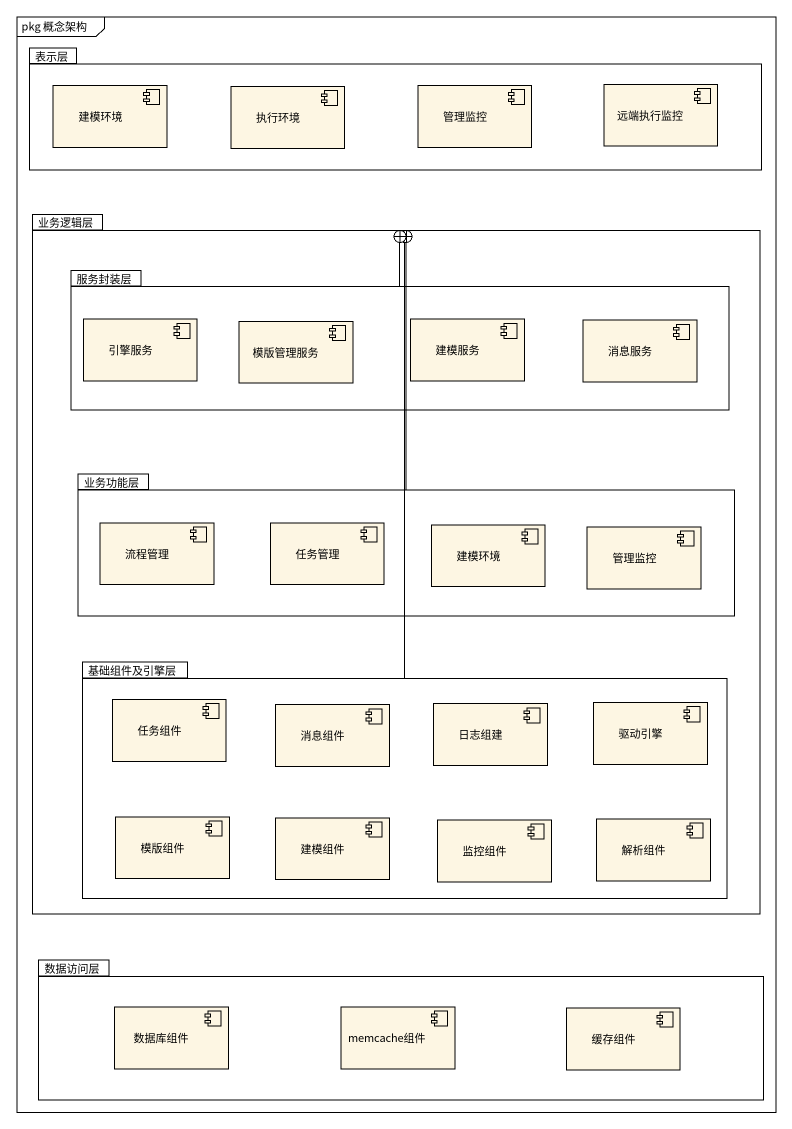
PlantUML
@startuml
mainframe pkg 概念架构
package 表示层 {
  component 建模环境
  component 执行环境
  component 管理监控
  component 远端执行监控
}
package 业务逻辑层 {
  package 服务封装层 {
    component 引擎服务
    component 模版管理服务
    component 建模服务
    component 消息服务
  }
  package 业务功能层 {
    component 流程管理
    component 任务管理
    component "建模环境" as 建模环境_2
    component "管理监控" as 管理监控_2
  }
  package 基础组件及引擎层 {
    component 任务组件
    component 消息组件
    component 日志组建
    component 驱动引擎
    component 模版组件
    component 建模组件
    component 监控组件
    component 解析组件
  }
}
package 数据访问层 {
  component 数据库组件
  component memcache组件
  component 缓存组件
}
服务封装层 --+ 业务逻辑层
业务功能层 --+ 业务逻辑层
基础组件及引擎层 -up-+ 业务逻辑层
@enduml
